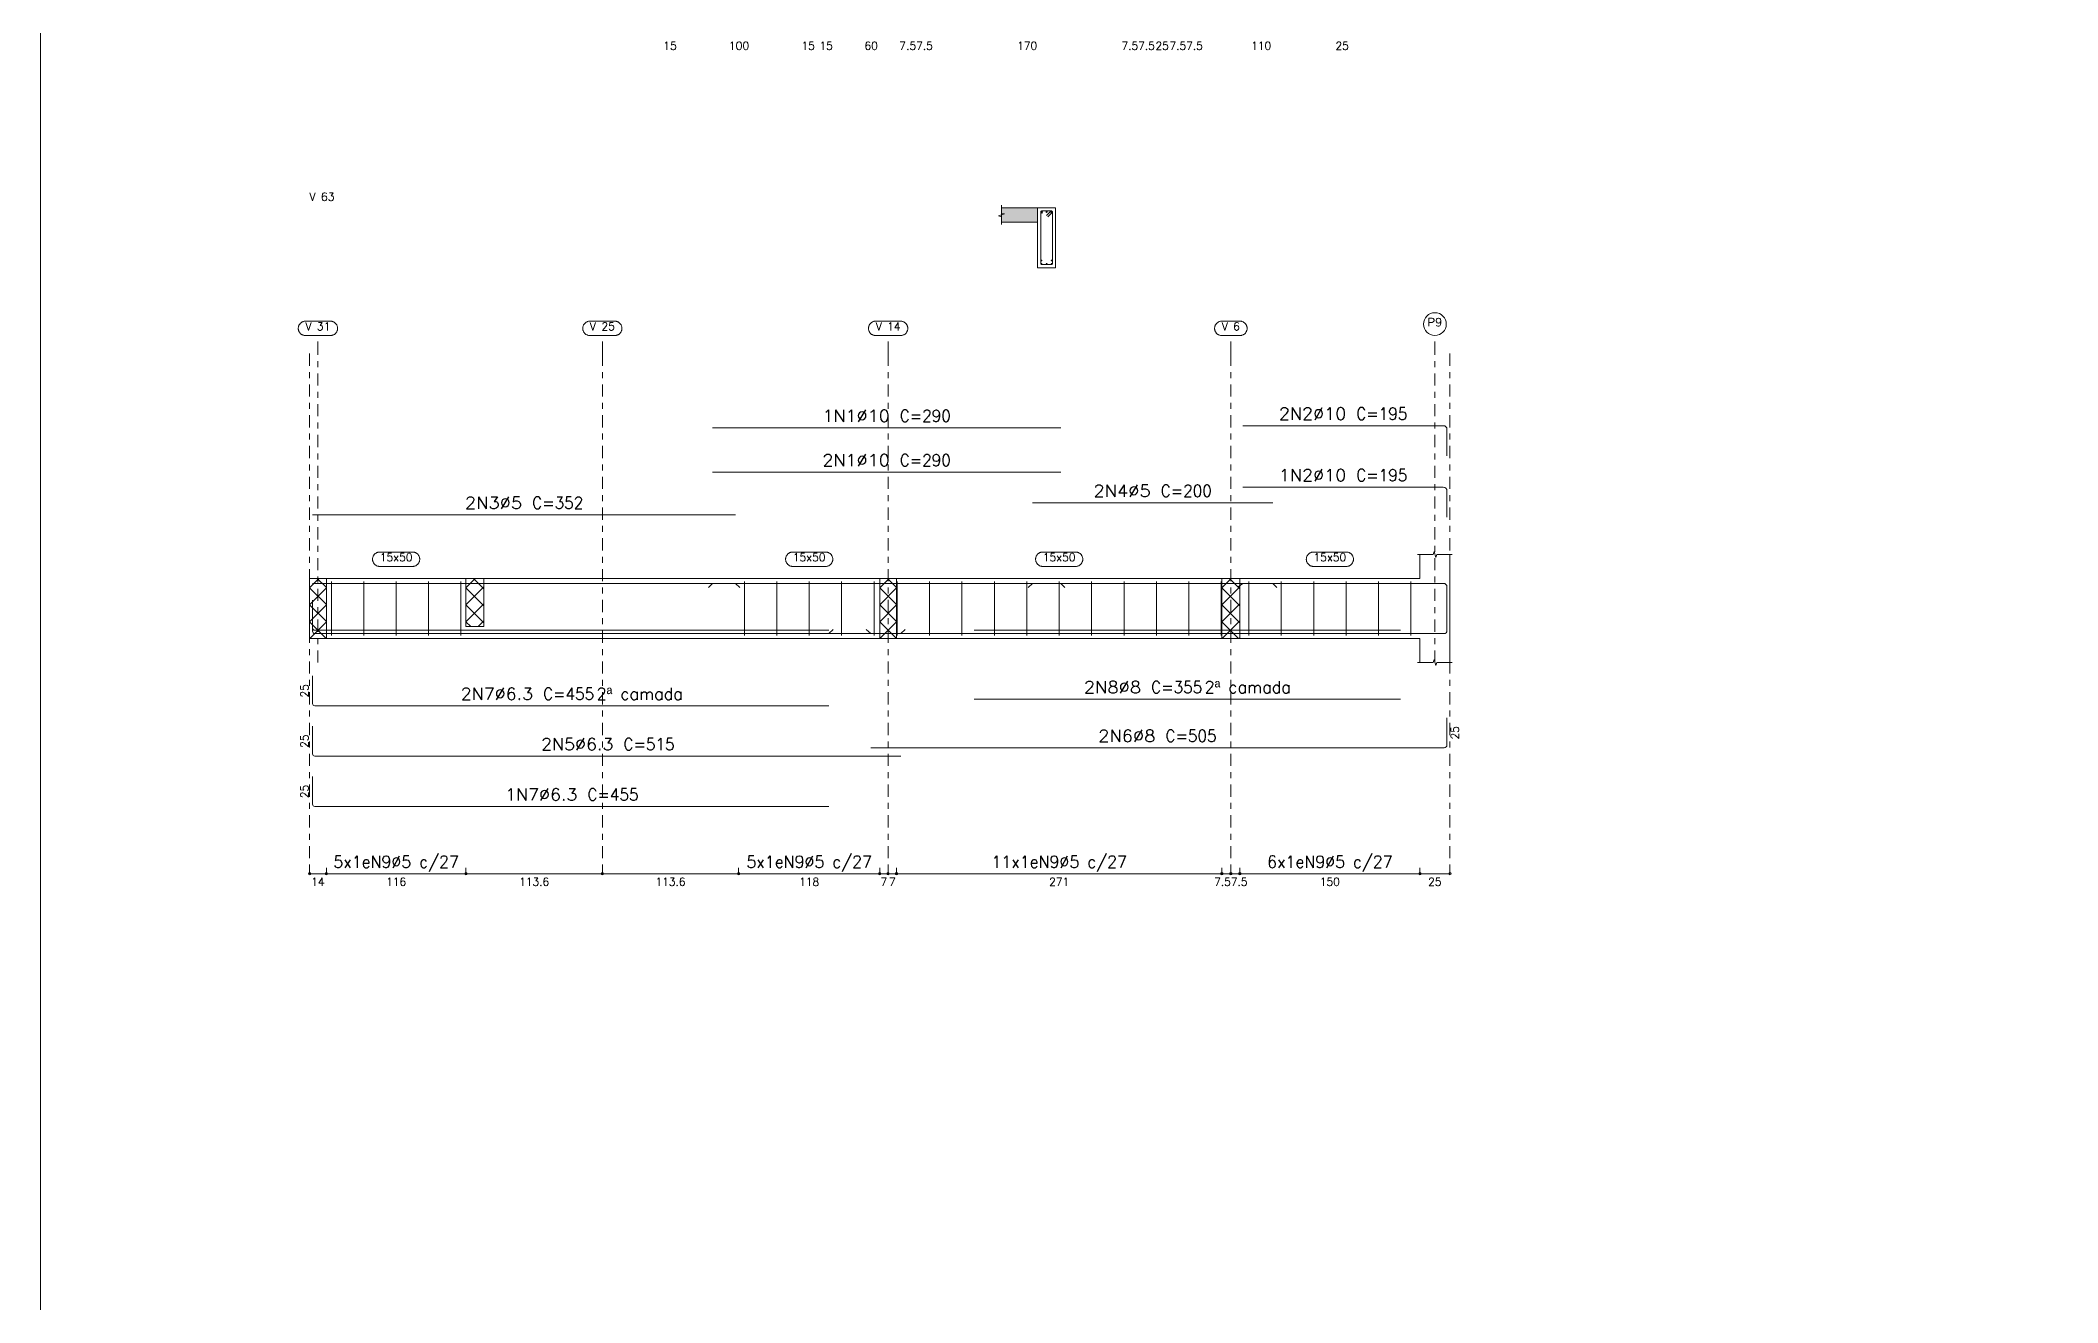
# Model space of a CAD drawing. Header units: millimetres. Extents: x 0 to 119, y 0 to 84.
# Drawn here: x 0 to 33.61, y 38.53 to 59.55 of the extents above; entities that cross this region are included whole.
import ezdxf
from ezdxf.enums import TextEntityAlignment as Align

# ---------------------------------------------------------------- set-up
doc = ezdxf.new("R2010")
doc.units = ezdxf.units.MM
doc.linetypes.add('CYPE_RAYAPUNTO', pattern=[0.4125, 0.2025, -0.105, 0, -0.105])
for name, color, linetype, lineweight in [('ARM_LONGITUDINAL_Ø10', 103, 'Continuous', 9), ('ARM_LONGITUDINAL_Ø5', 151, 'Continuous', 9), ('ARM_LONGITUDINAL_Ø6_3', 32, 'Continuous', 9), ('ARM_LONGITUDINAL_Ø8', 32, 'Continuous', 9), ('ARM_TRANSVERSAL_Ø5', 151, 'Continuous', 9), ('ELE_ARM_TRANS_TXT_EST', 3, 'Continuous', 9), ('ELE_CONT_NOS', 122, 'Continuous', 9), ('ELE_CONT_VIG_CONCRETO', 2, 'Continuous', 9), ('ELE_COT_COT_ANCORAGENS', 3, 'Continuous', 0), ('ELE_COT_COT_EST', 3, 'Continuous', 0), ('ELE_COT_COT_LIN_APOIOS', 2, 'CYPE_RAYAPUNTO', 0), ('ELE_COT_TEXTOS_ESTRIBOS', 122, 'Continuous', 0), ('ELE_REF_COT_LIN_AUX_COTA', 2, 'CYPE_RAYAPUNTO', 9), ('ELE_REF_NOME_PORTICO', 3, 'Continuous', 9), ('ELE_REF_REF_NOME', 3, 'Continuous', 9), ('ELE_REF_REF_REFERENCIA', 3, 'Continuous', 9), ('ELE_REF_TEXTO_REF_NOME', 3, 'Continuous', 9), ('ELE_REF_TEXTO_REF_REFERENCIA', 3, 'Continuous', 9), ('POR_ARM_LONG_ARM_TEXTOS', 3, 'Continuous', 9), ('POR_ARM_LONG_TXT_COMP', 3, 'Continuous', 9), ('POR_ARM_LONG_TXT_IND_LAYER_ARM_LONG', 3, 'Continuous', 9), ('QUAD_BORDA', 1, 'Continuous', 20), ('QUAD_LIMITES', 2, 'Continuous', 0), ('SEC_CONT_LAJES_CORTE', 8, 'Continuous', 9), ('SEC_CONT_VIG_CONCRETO_CORTE', 2, 'Continuous', 9)]:
    doc.layers.add(name, color=color, linetype=linetype, lineweight=lineweight)
doc.styles.add('CYPETXT', font='', dxfattribs={"height": 0.2})
doc.styles.get('CYPETXT').set_extended_font_data('romans')

msp = doc.modelspace()

# ---------------------------------------------------------------- hatches: boundary and pattern name
at = {"layer": 'SEC_CONT_LAJES_CORTE', "true_color": 0xdad7d3}
msp.add_hatch(color=254, dxfattribs=at).paths.add_polyline_path([(16.015, 56.521), (16.615, 56.521), (16.615, 56.761), (16.015, 56.761)], flags=0)

# ---------------------------------------------------------------- linework, layer by layer
at = {"layer": 'ARM_LONGITUDINAL_Ø10'}
for p, q in [((11.199, 50.505), (11.129, 50.434)), ((11.199, 50.505), (11.129, 50.434)), ((16.999, 50.505), (17.07, 50.434)), ((16.999, 50.505), (17.07, 50.434)), ((20.034, 50.505), (19.954, 50.446)), ((20.034, 50.505), (19.954, 50.446))]:
    msp.add_line(p, q, dxfattribs=at)
for points in [[(23.434, 52.631), (23.434, 53.071), (23.43, 53.094), (23.417, 53.114), (23.397, 53.127), (23.374, 53.131), (20.034, 53.131)], [(11.199, 53.096), (16.999, 53.096)], [(11.199, 52.356), (16.999, 52.356)], [(23.434, 51.608), (23.434, 52.048), (23.43, 52.071), (23.417, 52.091), (23.397, 52.104), (23.374, 52.108), (20.034, 52.108)], [(11.199, 50.505), (16.999, 50.505)], [(11.199, 50.505), (16.999, 50.505)], [(23.434, 50.005), (23.434, 50.445), (23.43, 50.468), (23.417, 50.488), (23.397, 50.501), (23.374, 50.505), (20.034, 50.505)], [(23.434, 50.005), (23.434, 50.445), (23.43, 50.468), (23.417, 50.488), (23.397, 50.501), (23.374, 50.505), (20.034, 50.505)]]:
    msp.add_lwpolyline(points, dxfattribs=at)
for centre in [(16.685, 56.691), (16.765, 56.691), (16.845, 56.691)]:
    msp.add_circle(centre, 0.01, dxfattribs=at)
at = {"layer": 'ARM_LONGITUDINAL_Ø5'}
for p, q in [((11.584, 50.505), (11.655, 50.434)), ((16.531, 50.505), (16.46, 50.434)), ((20.531, 50.505), (20.602, 50.434))]:
    msp.add_line(p, q, dxfattribs=at)
for points in [[(16.531, 51.847), (20.531, 51.847)], [(4.535, 51.647), (11.584, 51.647)], [(4.535, 50.505), (11.584, 50.505)], [(16.531, 50.505), (20.531, 50.505)]]:
    msp.add_lwpolyline(points, dxfattribs=at)
for centre in [(16.685, 56.676), (16.845, 56.676)]:
    msp.add_circle(centre, 0.005, dxfattribs=at)
at = {"layer": 'ARM_LONGITUDINAL_Ø6_3'}
for p, q in [((13.135, 49.669), (13.209, 49.736)), ((14.335, 49.669), (14.409, 49.736))]:
    msp.add_line(p, q, dxfattribs=at)
for points in [[(4.535, 50.225), (4.535, 49.763), (4.538, 49.749), (4.546, 49.736), (4.558, 49.728), (4.572, 49.725), (13.135, 49.725)], [(4.535, 50.169), (4.535, 49.707), (4.538, 49.693), (4.546, 49.68), (4.558, 49.672), (4.572, 49.669), (14.335, 49.669)], [(4.535, 50.169), (4.535, 49.707), (4.538, 49.693), (4.546, 49.68), (4.558, 49.672), (4.572, 49.669), (13.135, 49.669)], [(4.535, 48.967), (4.535, 48.505), (4.538, 48.491), (4.546, 48.478), (4.558, 48.47), (4.572, 48.467), (13.135, 48.467)], [(4.535, 48.129), (4.535, 47.666), (4.538, 47.652), (4.546, 47.64), (4.558, 47.631), (4.572, 47.629), (14.335, 47.629)], [(4.535, 47.29), (4.535, 46.828), (4.538, 46.813), (4.546, 46.801), (4.558, 46.793), (4.572, 46.79), (13.135, 46.79)]]:
    msp.add_lwpolyline(points, dxfattribs=at)
for centre in [(16.681, 55.88), (16.681, 55.827), (16.765, 55.827), (16.849, 55.88), (16.849, 55.827)]:
    msp.add_circle(centre, 0.0063, dxfattribs=at)
at = {"layer": 'ARM_LONGITUDINAL_Ø8'}
msp.add_line((13.834, 49.669), (13.76, 49.736), dxfattribs=at)
for points in [[(23.434, 50.169), (23.434, 49.717), (23.431, 49.699), (23.42, 49.683), (23.405, 49.673), (23.386, 49.669), (13.834, 49.669)], [(15.559, 49.725), (22.659, 49.725)], [(15.559, 48.578), (22.659, 48.578)], [(23.434, 48.267), (23.434, 47.815), (23.431, 47.797), (23.42, 47.781), (23.405, 47.771), (23.386, 47.767), (13.834, 47.767)]]:
    msp.add_lwpolyline(points, dxfattribs=at)
at = {"layer": 'ARM_TRANSVERSAL_Ø5'}
for p, q in [((4.848, 50.537), (4.848, 49.637)), ((5.388, 50.537), (5.388, 49.637)), ((5.928, 50.537), (5.928, 49.637)), ((6.468, 50.537), (6.468, 49.637)), ((7.008, 50.537), (7.008, 49.637)), ((11.729, 50.537), (11.729, 49.637)), ((12.269, 50.537), (12.269, 49.637)), ((12.809, 50.537), (12.809, 49.637)), ((13.349, 50.537), (13.349, 49.637)), ((13.889, 50.537), (13.889, 49.637)), ((14.274, 50.537), (14.274, 49.637)), ((14.814, 50.537), (14.814, 49.637)), ((15.354, 50.537), (15.354, 49.637)), ((15.894, 50.537), (15.894, 49.637)), ((16.434, 50.537), (16.434, 49.637)), ((16.974, 50.537), (16.974, 49.637)), ((17.514, 50.537), (17.514, 49.637)), ((18.054, 50.537), (18.054, 49.637)), ((18.594, 50.537), (18.594, 49.637)), ((19.134, 50.537), (19.134, 49.637)), ((19.674, 50.537), (19.674, 49.637)), ((20.134, 50.537), (20.134, 49.637)), ((20.674, 50.537), (20.674, 49.637)), ((21.214, 50.537), (21.214, 49.637)), ((21.754, 50.537), (21.754, 49.637)), ((22.294, 50.537), (22.294, 49.637)), ((22.834, 50.537), (22.834, 49.637))]:
    msp.add_line(p, q, dxfattribs=at)
msp.add_lwpolyline([(16.785, 56.61), (16.856, 56.681), (16.858, 56.683), (16.859, 56.685), (16.86, 56.688), (16.86, 56.691), (16.86, 56.694), (16.859, 56.697), (16.858, 56.699), (16.856, 56.702), (16.853, 56.704), (16.851, 56.705), (16.848, 56.706), (16.845, 56.706), (16.685, 56.706), (16.679, 56.705), (16.674, 56.702), (16.671, 56.697), (16.67, 56.691), (16.67, 55.831), (16.671, 55.825), (16.674, 55.821), (16.679, 55.817), (16.685, 55.816), (16.845, 55.816), (16.851, 55.817), (16.856, 55.821), (16.859, 55.825), (16.86, 55.831), (16.86, 56.691), (16.86, 56.694), (16.859, 56.697), (16.858, 56.699), (16.856, 56.702), (16.853, 56.704), (16.851, 56.705), (16.848, 56.706), (16.845, 56.706), (16.843, 56.706), (16.84, 56.705), (16.838, 56.705), (16.836, 56.703), (16.834, 56.702), (16.764, 56.631)], dxfattribs=at)
at = {"layer": 'ELE_CONT_NOS'}
for p, q in [((22.984, 50.587), (22.984, 50.987)), ((23.484, 50.587), (23.484, 50.987)), ((4.485, 50.587), (4.485, 49.587)), ((7.091, 50.587), (7.091, 50.587)), ((11.634, 50.587), (11.634, 50.587)), ((13.984, 50.587), (13.984, 50.587)), ((14.264, 50.587), (14.264, 50.587)), ((19.684, 50.587), (19.684, 50.587)), ((19.984, 50.587), (19.984, 50.587)), ((7.091, 49.587), (7.091, 49.587)), ((11.634, 49.587), (11.634, 49.587)), ((13.984, 49.587), (13.984, 49.587)), ((14.264, 49.587), (14.264, 49.587)), ((19.684, 49.587), (19.684, 49.587)), ((19.984, 49.587), (19.984, 49.587)), ((22.984, 49.587), (22.984, 49.187)), ((23.484, 49.587), (23.484, 49.187))]:
    msp.add_line(p, q, dxfattribs=at)
at = {"layer": 'ELE_CONT_NOS', "lineweight": 0}
for p, q in [((4.485, 50.432), (4.64, 50.587)), ((4.765, 50.152), (4.485, 50.432)), ((4.485, 50.149), (4.765, 50.429)), ((4.765, 50.435), (4.612, 50.587)), ((7.091, 50.432), (7.246, 50.587)), ((7.091, 50.149), (7.391, 50.449)), ((7.391, 50.132), (7.091, 50.432)), ((7.391, 50.415), (7.218, 50.587)), ((13.984, 50.432), (14.14, 50.587)), ((14.264, 50.152), (13.984, 50.432)), ((13.984, 50.149), (14.264, 50.429)), ((14.264, 50.435), (14.112, 50.587)), ((19.684, 50.432), (19.84, 50.587)), ((19.684, 50.149), (19.984, 50.449)), ((19.984, 50.132), (19.684, 50.432)), ((19.984, 50.415), (19.812, 50.587)), ((4.765, 49.869), (4.485, 50.149)), ((4.485, 49.866), (4.765, 50.146)), ((7.091, 49.866), (7.391, 50.166)), ((7.391, 49.849), (7.091, 50.149)), ((14.264, 49.869), (13.984, 50.149)), ((13.984, 49.866), (14.264, 50.146)), ((19.684, 49.866), (19.984, 50.166)), ((19.984, 49.849), (19.684, 50.149)), ((4.764, 49.587), (4.485, 49.866)), ((4.488, 49.587), (4.765, 49.863)), ((7.17, 49.787), (7.091, 49.866)), ((7.295, 49.787), (7.391, 49.883)), ((14.263, 49.587), (13.984, 49.866)), ((13.988, 49.587), (14.264, 49.863)), ((19.963, 49.587), (19.684, 49.866)), ((19.688, 49.587), (19.984, 49.883)), ((19.971, 49.587), (19.984, 49.6))]:
    msp.add_line(p, q, dxfattribs=at)
at = {"layer": 'ELE_CONT_NOS'}
for points in [[(22.944, 50.987), (23.204, 50.987), (23.219, 51.037), (23.249, 50.937), (23.264, 50.987), (23.524, 50.987)], [(4.485, 50.587), (4.765, 50.587)], [(7.091, 50.587), (11.634, 50.587)], [(13.984, 50.587), (14.264, 50.587)], [(19.684, 50.587), (19.984, 50.587)], [(23.484, 50.587), (23.484, 49.587)], [(4.485, 49.587), (4.765, 49.587)], [(7.091, 49.587), (11.634, 49.587)], [(13.984, 49.587), (14.264, 49.587)], [(19.684, 49.587), (19.984, 49.587)], [(22.944, 49.187), (23.204, 49.187), (23.219, 49.237), (23.249, 49.137), (23.264, 49.187), (23.524, 49.187)]]:
    msp.add_lwpolyline(points, dxfattribs=at)
at = {"layer": 'ELE_CONT_NOS', "lineweight": 0}
for points in [[(4.485, 50.587), (4.485, 49.587), (4.765, 49.587), (4.765, 50.587), (4.485, 50.587)], [(7.091, 50.587), (7.091, 49.787), (7.391, 49.787), (7.391, 50.587), (7.091, 50.587)], [(13.984, 50.587), (13.984, 49.587), (14.264, 49.587), (14.264, 50.587), (13.984, 50.587)], [(19.684, 50.587), (19.684, 49.587), (19.984, 49.587), (19.984, 50.587), (19.684, 50.587)]]:
    msp.add_lwpolyline(points, close=True, dxfattribs=at)
at = {"layer": 'ELE_CONT_VIG_CONCRETO'}
for p, q in [((4.765, 50.587), (7.091, 50.587)), ((11.634, 50.587), (13.984, 50.587)), ((14.264, 50.587), (19.684, 50.587)), ((19.984, 50.587), (22.984, 50.587)), ((4.765, 49.587), (7.091, 49.587)), ((11.634, 49.587), (13.984, 49.587)), ((14.264, 49.587), (19.684, 49.587)), ((19.984, 49.587), (22.984, 49.587))]:
    msp.add_line(p, q, dxfattribs=at)
at = {"layer": 'ELE_COT_COT_EST'}
for p, q in [((4.485, 45.67), (4.485, 45.77)), ((4.765, 45.67), (4.765, 45.77)), ((7.091, 45.67), (7.091, 45.77)), ((9.363, 45.67), (9.363, 45.77)), ((11.634, 45.67), (11.634, 45.77)), ((13.984, 45.67), (13.984, 45.77)), ((14.124, 45.67), (14.124, 45.77)), ((14.264, 45.67), (14.264, 45.77)), ((19.684, 45.67), (19.684, 45.77)), ((19.834, 45.67), (19.834, 45.77)), ((19.984, 45.67), (19.984, 45.77)), ((22.984, 45.67), (22.984, 45.77))]:
    msp.add_line(p, q, dxfattribs=at)
for points in [[(4.485, 45.67), (4.765, 45.67), (4.765, 45.77)], [(4.765, 45.67), (7.091, 45.67), (7.091, 45.77)], [(7.091, 45.67), (9.363, 45.67), (9.363, 45.77)], [(9.363, 45.67), (11.634, 45.67), (11.634, 45.77)], [(11.634, 45.67), (13.984, 45.67), (13.984, 45.77)], [(13.984, 45.67), (14.124, 45.67), (14.124, 45.77)], [(14.124, 45.67), (14.264, 45.67), (14.264, 45.77)], [(14.264, 45.67), (19.684, 45.67), (19.684, 45.77)], [(19.684, 45.67), (19.834, 45.67), (19.834, 45.77)], [(19.834, 45.67), (19.984, 45.67), (19.984, 45.77)], [(19.984, 45.67), (22.984, 45.67), (22.984, 45.77)], [(22.984, 45.67), (23.484, 45.67), (23.484, 45.77)]]:
    msp.add_lwpolyline(points, dxfattribs=at)
for centre in [(4.485, 45.67), (4.765, 45.67), (4.765, 45.67), (7.091, 45.67), (7.091, 45.67), (9.363, 45.67), (9.363, 45.67), (11.634, 45.67), (11.634, 45.67), (13.984, 45.67), (13.984, 45.67), (14.124, 45.67), (14.124, 45.67), (14.264, 45.67), (14.264, 45.67), (19.684, 45.67), (19.684, 45.67), (19.834, 45.67), (19.834, 45.67), (19.984, 45.67), (19.984, 45.67), (22.984, 45.67), (22.984, 45.67), (23.484, 45.67)]:
    msp.add_circle(centre, 0.02, dxfattribs=at)
at = {"layer": 'ELE_COT_COT_LIN_APOIOS'}
for p, q in [((4.485, 54.331), (4.485, 45.67)), ((9.363, 54.331), (9.363, 45.67)), ((14.124, 54.331), (14.124, 45.67)), ((19.834, 54.331), (19.834, 45.67)), ((23.484, 54.331), (23.484, 45.67))]:
    msp.add_line(p, q, dxfattribs=at)
at = {"layer": 'ELE_REF_COT_LIN_AUX_COTA'}
for p, q in [((4.625, 54.331), (4.625, 54.631)), ((9.363, 54.331), (9.363, 54.631)), ((14.124, 54.331), (14.124, 54.631)), ((19.834, 54.331), (19.834, 54.631)), ((23.234, 54.331), (23.234, 54.631)), ((4.625, 49.187), (4.625, 54.331)), ((23.234, 49.187), (23.234, 54.331))]:
    msp.add_line(p, q, dxfattribs=at)
at = {"layer": 'ELE_REF_REF_NOME'}
for points in [[(6.201, 51.027), (6.209, 51.027), (6.217, 51.026), (6.225, 51.025), (6.232, 51.023), (6.24, 51.021), (6.248, 51.018), (6.255, 51.014), (6.262, 51.01), (6.269, 51.006), (6.275, 51.001), (6.281, 50.996), (6.287, 50.991), (6.292, 50.985), (6.297, 50.978), (6.302, 50.972), (6.306, 50.965), (6.31, 50.958), (6.313, 50.95), (6.315, 50.943), (6.318, 50.935), (6.319, 50.927), (6.32, 50.919), (6.321, 50.911), (6.321, 50.903), (6.32, 50.895), (6.319, 50.887), (6.318, 50.879), (6.315, 50.872), (6.313, 50.864), (6.31, 50.857), (6.306, 50.85), (6.302, 50.843), (6.297, 50.836), (6.292, 50.83), (6.287, 50.824), (6.281, 50.818), (6.275, 50.813), (6.269, 50.808), (6.262, 50.804), (6.255, 50.8), (6.248, 50.797), (6.24, 50.794), (6.232, 50.791), (6.225, 50.79), (6.217, 50.788), (6.209, 50.787), (6.201, 50.787), (5.655, 50.787), (5.647, 50.787), (5.639, 50.788), (5.631, 50.79), (5.623, 50.791), (5.615, 50.794), (5.608, 50.797), (5.601, 50.8), (5.594, 50.804), (5.587, 50.808), (5.58, 50.813), (5.574, 50.818), (5.569, 50.824), (5.563, 50.83), (5.558, 50.836), (5.554, 50.843), (5.55, 50.85), (5.546, 50.857), (5.543, 50.864), (5.54, 50.872), (5.538, 50.879), (5.536, 50.887), (5.535, 50.895), (5.535, 50.903), (5.535, 50.911), (5.535, 50.919), (5.536, 50.927), (5.538, 50.935), (5.54, 50.943), (5.543, 50.95), (5.546, 50.958), (5.55, 50.965), (5.554, 50.972), (5.558, 50.978), (5.563, 50.985), (5.569, 50.991), (5.574, 50.996), (5.58, 51.001), (5.587, 51.006), (5.594, 51.01), (5.601, 51.014), (5.608, 51.018), (5.615, 51.021), (5.623, 51.023), (5.631, 51.025), (5.639, 51.026), (5.647, 51.027), (5.655, 51.027), (6.201, 51.027)], [(13.082, 51.027), (13.09, 51.027), (13.098, 51.026), (13.106, 51.025), (13.114, 51.023), (13.122, 51.021), (13.129, 51.018), (13.136, 51.014), (13.143, 51.01), (13.15, 51.006), (13.157, 51.001), (13.163, 50.996), (13.169, 50.991), (13.174, 50.985), (13.179, 50.978), (13.183, 50.972), (13.188, 50.965), (13.191, 50.958), (13.194, 50.95), (13.197, 50.943), (13.199, 50.935), (13.201, 50.927), (13.202, 50.919), (13.202, 50.911), (13.202, 50.903), (13.202, 50.895), (13.201, 50.887), (13.199, 50.879), (13.197, 50.872), (13.194, 50.864), (13.191, 50.857), (13.188, 50.85), (13.183, 50.843), (13.179, 50.836), (13.174, 50.83), (13.169, 50.824), (13.163, 50.818), (13.157, 50.813), (13.15, 50.808), (13.143, 50.804), (13.136, 50.8), (13.129, 50.797), (13.122, 50.794), (13.114, 50.791), (13.106, 50.79), (13.098, 50.788), (13.09, 50.787), (13.082, 50.787), (12.536, 50.787), (12.528, 50.787), (12.52, 50.788), (12.512, 50.79), (12.505, 50.791), (12.497, 50.794), (12.489, 50.797), (12.482, 50.8), (12.475, 50.804), (12.468, 50.808), (12.462, 50.813), (12.456, 50.818), (12.45, 50.824), (12.445, 50.83), (12.44, 50.836), (12.435, 50.843), (12.431, 50.85), (12.427, 50.857), (12.424, 50.864), (12.422, 50.872), (12.42, 50.879), (12.418, 50.887), (12.417, 50.895), (12.416, 50.903), (12.416, 50.911), (12.417, 50.919), (12.418, 50.927), (12.42, 50.935), (12.422, 50.943), (12.424, 50.95), (12.427, 50.958), (12.431, 50.965), (12.435, 50.972), (12.44, 50.978), (12.445, 50.985), (12.45, 50.991), (12.456, 50.996), (12.462, 51.001), (12.468, 51.006), (12.475, 51.01), (12.482, 51.014), (12.489, 51.018), (12.497, 51.021), (12.505, 51.023), (12.512, 51.025), (12.52, 51.026), (12.528, 51.027), (12.536, 51.027), (13.082, 51.027)], [(17.247, 51.027), (17.255, 51.027), (17.263, 51.026), (17.271, 51.025), (17.279, 51.023), (17.287, 51.021), (17.294, 51.018), (17.301, 51.014), (17.308, 51.01), (17.315, 51.006), (17.322, 51.001), (17.328, 50.996), (17.334, 50.991), (17.339, 50.985), (17.344, 50.978), (17.348, 50.972), (17.353, 50.965), (17.356, 50.958), (17.359, 50.95), (17.362, 50.943), (17.364, 50.935), (17.366, 50.927), (17.367, 50.919), (17.367, 50.911), (17.367, 50.903), (17.367, 50.895), (17.366, 50.887), (17.364, 50.879), (17.362, 50.872), (17.359, 50.864), (17.356, 50.857), (17.353, 50.85), (17.348, 50.843), (17.344, 50.836), (17.339, 50.83), (17.334, 50.824), (17.328, 50.818), (17.322, 50.813), (17.315, 50.808), (17.308, 50.804), (17.301, 50.8), (17.294, 50.797), (17.287, 50.794), (17.279, 50.791), (17.271, 50.79), (17.263, 50.788), (17.255, 50.787), (17.247, 50.787), (16.701, 50.787), (16.693, 50.787), (16.685, 50.788), (16.677, 50.79), (16.67, 50.791), (16.662, 50.794), (16.654, 50.797), (16.647, 50.8), (16.64, 50.804), (16.633, 50.808), (16.627, 50.813), (16.621, 50.818), (16.615, 50.824), (16.61, 50.83), (16.605, 50.836), (16.6, 50.843), (16.596, 50.85), (16.592, 50.857), (16.589, 50.864), (16.587, 50.872), (16.585, 50.879), (16.583, 50.887), (16.582, 50.895), (16.581, 50.903), (16.581, 50.911), (16.582, 50.919), (16.583, 50.927), (16.585, 50.935), (16.587, 50.943), (16.589, 50.95), (16.592, 50.958), (16.596, 50.965), (16.6, 50.972), (16.605, 50.978), (16.61, 50.985), (16.615, 50.991), (16.621, 50.996), (16.627, 51.001), (16.633, 51.006), (16.64, 51.01), (16.647, 51.014), (16.654, 51.018), (16.662, 51.021), (16.67, 51.023), (16.677, 51.025), (16.685, 51.026), (16.693, 51.027), (16.701, 51.027), (17.247, 51.027)], [(21.757, 51.027), (21.765, 51.027), (21.773, 51.026), (21.781, 51.025), (21.789, 51.023), (21.797, 51.021), (21.804, 51.018), (21.811, 51.014), (21.818, 51.01), (21.825, 51.006), (21.832, 51.001), (21.838, 50.996), (21.844, 50.991), (21.849, 50.985), (21.854, 50.978), (21.858, 50.972), (21.863, 50.965), (21.866, 50.958), (21.869, 50.95), (21.872, 50.943), (21.874, 50.935), (21.876, 50.927), (21.877, 50.919), (21.877, 50.911), (21.877, 50.903), (21.877, 50.895), (21.876, 50.887), (21.874, 50.879), (21.872, 50.872), (21.869, 50.864), (21.866, 50.857), (21.863, 50.85), (21.858, 50.843), (21.854, 50.836), (21.849, 50.83), (21.844, 50.824), (21.838, 50.818), (21.832, 50.813), (21.825, 50.808), (21.818, 50.804), (21.811, 50.8), (21.804, 50.797), (21.797, 50.794), (21.789, 50.791), (21.781, 50.79), (21.773, 50.788), (21.765, 50.787), (21.757, 50.787), (21.211, 50.787), (21.203, 50.787), (21.195, 50.788), (21.187, 50.79), (21.18, 50.791), (21.172, 50.794), (21.164, 50.797), (21.157, 50.8), (21.15, 50.804), (21.143, 50.808), (21.137, 50.813), (21.131, 50.818), (21.125, 50.824), (21.12, 50.83), (21.115, 50.836), (21.11, 50.843), (21.106, 50.85), (21.102, 50.857), (21.099, 50.864), (21.097, 50.872), (21.095, 50.879), (21.093, 50.887), (21.092, 50.895), (21.091, 50.903), (21.091, 50.911), (21.092, 50.919), (21.093, 50.927), (21.095, 50.935), (21.097, 50.943), (21.099, 50.95), (21.102, 50.958), (21.106, 50.965), (21.11, 50.972), (21.115, 50.978), (21.12, 50.985), (21.125, 50.991), (21.131, 50.996), (21.137, 51.001), (21.143, 51.006), (21.15, 51.01), (21.157, 51.014), (21.164, 51.018), (21.172, 51.021), (21.18, 51.023), (21.187, 51.025), (21.195, 51.026), (21.203, 51.027), (21.211, 51.027), (21.757, 51.027)]]:
    msp.add_lwpolyline(points, close=True, dxfattribs=at)
at = {"layer": 'ELE_REF_REF_REFERENCIA'}
for points in [[(4.832, 54.871), (4.84, 54.871), (4.848, 54.87), (4.856, 54.869), (4.863, 54.867), (4.871, 54.865), (4.878, 54.862), (4.886, 54.858), (4.893, 54.855), (4.9, 54.85), (4.906, 54.846), (4.912, 54.84), (4.918, 54.835), (4.923, 54.829), (4.928, 54.823), (4.933, 54.816), (4.937, 54.809), (4.94, 54.802), (4.944, 54.794), (4.946, 54.787), (4.948, 54.779), (4.95, 54.771), (4.951, 54.763), (4.952, 54.755), (4.952, 54.747), (4.951, 54.739), (4.95, 54.731), (4.948, 54.724), (4.946, 54.716), (4.944, 54.708), (4.94, 54.701), (4.937, 54.694), (4.933, 54.687), (4.928, 54.68), (4.923, 54.674), (4.918, 54.668), (4.912, 54.662), (4.906, 54.657), (4.9, 54.652), (4.893, 54.648), (4.886, 54.644), (4.878, 54.641), (4.871, 54.638), (4.863, 54.636), (4.856, 54.634), (4.848, 54.632), (4.84, 54.632), (4.832, 54.631), (4.418, 54.631), (4.41, 54.632), (4.402, 54.632), (4.394, 54.634), (4.386, 54.636), (4.378, 54.638), (4.371, 54.641), (4.364, 54.644), (4.356, 54.648), (4.35, 54.652), (4.343, 54.657), (4.337, 54.662), (4.331, 54.668), (4.326, 54.674), (4.321, 54.68), (4.316, 54.687), (4.312, 54.694), (4.309, 54.701), (4.306, 54.708), (4.303, 54.716), (4.301, 54.724), (4.299, 54.731), (4.298, 54.739), (4.298, 54.747), (4.298, 54.755), (4.298, 54.763), (4.299, 54.771), (4.301, 54.779), (4.303, 54.787), (4.306, 54.794), (4.309, 54.802), (4.312, 54.809), (4.316, 54.816), (4.321, 54.823), (4.326, 54.829), (4.331, 54.835), (4.337, 54.84), (4.343, 54.846), (4.35, 54.85), (4.356, 54.855), (4.364, 54.858), (4.371, 54.862), (4.378, 54.865), (4.386, 54.867), (4.394, 54.869), (4.402, 54.87), (4.41, 54.871), (4.418, 54.871), (4.832, 54.871)], [(9.57, 54.871), (9.578, 54.871), (9.586, 54.87), (9.594, 54.869), (9.601, 54.867), (9.609, 54.865), (9.616, 54.862), (9.624, 54.858), (9.631, 54.855), (9.638, 54.85), (9.644, 54.846), (9.65, 54.84), (9.656, 54.835), (9.661, 54.829), (9.666, 54.823), (9.671, 54.816), (9.675, 54.809), (9.678, 54.802), (9.682, 54.794), (9.684, 54.787), (9.686, 54.779), (9.688, 54.771), (9.689, 54.763), (9.69, 54.755), (9.69, 54.747), (9.689, 54.739), (9.688, 54.731), (9.686, 54.724), (9.684, 54.716), (9.682, 54.708), (9.678, 54.701), (9.675, 54.694), (9.671, 54.687), (9.666, 54.68), (9.661, 54.674), (9.656, 54.668), (9.65, 54.662), (9.644, 54.657), (9.638, 54.652), (9.631, 54.648), (9.624, 54.644), (9.616, 54.641), (9.609, 54.638), (9.601, 54.636), (9.594, 54.634), (9.586, 54.632), (9.578, 54.632), (9.57, 54.631), (9.156, 54.631), (9.148, 54.632), (9.14, 54.632), (9.132, 54.634), (9.124, 54.636), (9.116, 54.638), (9.109, 54.641), (9.102, 54.644), (9.094, 54.648), (9.088, 54.652), (9.081, 54.657), (9.075, 54.662), (9.069, 54.668), (9.064, 54.674), (9.059, 54.68), (9.054, 54.687), (9.05, 54.694), (9.047, 54.701), (9.044, 54.708), (9.041, 54.716), (9.039, 54.724), (9.037, 54.731), (9.036, 54.739), (9.036, 54.747), (9.036, 54.755), (9.036, 54.763), (9.037, 54.771), (9.039, 54.779), (9.041, 54.787), (9.044, 54.794), (9.047, 54.802), (9.05, 54.809), (9.054, 54.816), (9.059, 54.823), (9.064, 54.829), (9.069, 54.835), (9.075, 54.84), (9.081, 54.846), (9.088, 54.85), (9.094, 54.855), (9.102, 54.858), (9.109, 54.862), (9.116, 54.865), (9.124, 54.867), (9.132, 54.869), (9.14, 54.87), (9.148, 54.871), (9.156, 54.871), (9.57, 54.871)], [(14.331, 54.871), (14.339, 54.871), (14.347, 54.87), (14.355, 54.869), (14.363, 54.867), (14.371, 54.865), (14.378, 54.862), (14.385, 54.858), (14.392, 54.855), (14.399, 54.85), (14.406, 54.846), (14.412, 54.84), (14.418, 54.835), (14.423, 54.829), (14.428, 54.823), (14.432, 54.816), (14.437, 54.809), (14.44, 54.802), (14.443, 54.794), (14.446, 54.787), (14.448, 54.779), (14.45, 54.771), (14.451, 54.763), (14.451, 54.755), (14.451, 54.747), (14.451, 54.739), (14.45, 54.731), (14.448, 54.724), (14.446, 54.716), (14.443, 54.708), (14.44, 54.701), (14.437, 54.694), (14.432, 54.687), (14.428, 54.68), (14.423, 54.674), (14.418, 54.668), (14.412, 54.662), (14.406, 54.657), (14.399, 54.652), (14.392, 54.648), (14.385, 54.644), (14.378, 54.641), (14.371, 54.638), (14.363, 54.636), (14.355, 54.634), (14.347, 54.632), (14.339, 54.632), (14.331, 54.631), (13.917, 54.631), (13.909, 54.632), (13.901, 54.632), (13.893, 54.634), (13.886, 54.636), (13.878, 54.638), (13.87, 54.641), (13.863, 54.644), (13.856, 54.648), (13.849, 54.652), (13.843, 54.657), (13.837, 54.662), (13.831, 54.668), (13.826, 54.674), (13.821, 54.68), (13.816, 54.687), (13.812, 54.694), (13.808, 54.701), (13.805, 54.708), (13.803, 54.716), (13.801, 54.724), (13.799, 54.731), (13.798, 54.739), (13.797, 54.747), (13.797, 54.755), (13.798, 54.763), (13.799, 54.771), (13.801, 54.779), (13.803, 54.787), (13.805, 54.794), (13.808, 54.802), (13.812, 54.809), (13.816, 54.816), (13.821, 54.823), (13.826, 54.829), (13.831, 54.835), (13.837, 54.84), (13.843, 54.846), (13.849, 54.85), (13.856, 54.855), (13.863, 54.858), (13.87, 54.862), (13.878, 54.865), (13.886, 54.867), (13.893, 54.869), (13.901, 54.87), (13.909, 54.871), (13.917, 54.871), (14.331, 54.871)], [(19.985, 54.871), (19.993, 54.871), (20.001, 54.87), (20.009, 54.869), (20.017, 54.867), (20.025, 54.865), (20.032, 54.862), (20.039, 54.858), (20.046, 54.855), (20.053, 54.85), (20.06, 54.846), (20.066, 54.84), (20.072, 54.835), (20.077, 54.829), (20.082, 54.823), (20.086, 54.816), (20.091, 54.809), (20.094, 54.802), (20.097, 54.794), (20.1, 54.787), (20.102, 54.779), (20.104, 54.771), (20.105, 54.763), (20.105, 54.755), (20.105, 54.747), (20.105, 54.739), (20.104, 54.731), (20.102, 54.724), (20.1, 54.716), (20.097, 54.708), (20.094, 54.701), (20.091, 54.694), (20.086, 54.687), (20.082, 54.68), (20.077, 54.674), (20.072, 54.668), (20.066, 54.662), (20.06, 54.657), (20.053, 54.652), (20.046, 54.648), (20.039, 54.644), (20.032, 54.641), (20.025, 54.638), (20.017, 54.636), (20.009, 54.634), (20.001, 54.632), (19.993, 54.632), (19.985, 54.631), (19.683, 54.631), (19.675, 54.632), (19.667, 54.632), (19.659, 54.634), (19.652, 54.636), (19.644, 54.638), (19.636, 54.641), (19.629, 54.644), (19.622, 54.648), (19.615, 54.652), (19.609, 54.657), (19.603, 54.662), (19.597, 54.668), (19.592, 54.674), (19.587, 54.68), (19.582, 54.687), (19.578, 54.694), (19.574, 54.701), (19.571, 54.708), (19.569, 54.716), (19.567, 54.724), (19.565, 54.731), (19.564, 54.739), (19.563, 54.747), (19.563, 54.755), (19.564, 54.763), (19.565, 54.771), (19.567, 54.779), (19.569, 54.787), (19.571, 54.794), (19.574, 54.802), (19.578, 54.809), (19.582, 54.816), (19.587, 54.823), (19.592, 54.829), (19.597, 54.835), (19.603, 54.84), (19.609, 54.846), (19.615, 54.85), (19.622, 54.855), (19.629, 54.858), (19.636, 54.862), (19.644, 54.865), (19.652, 54.867), (19.659, 54.869), (19.667, 54.87), (19.675, 54.871), (19.683, 54.871), (19.985, 54.871)]]:
    msp.add_lwpolyline(points, close=True, dxfattribs=at)
msp.add_circle((23.234, 54.822), 0.19, dxfattribs=at)
at = {"layer": 'QUAD_BORDA'}
msp.add_lwpolyline([(0, 0), (118.8, 0), (118.8, 84), (0, 84), (0, 0)], close=True, dxfattribs=at)
at = {"layer": 'QUAD_LIMITES'}
msp.add_lwpolyline([(0, 0), (118.8, 0), (118.8, 84), (0, 84), (0, 0)], close=True, dxfattribs=at)
at = {"layer": 'SEC_CONT_LAJES_CORTE'}
for points in [[(16.015, 56.481), (16.015, 56.611), (15.965, 56.626), (16.065, 56.656), (16.015, 56.671), (16.015, 56.801)], [(16.015, 56.521), (16.615, 56.521), (16.615, 56.761), (16.015, 56.761)]]:
    msp.add_lwpolyline(points, dxfattribs=at)
at = {"layer": 'SEC_CONT_LAJES_CORTE', "color": 254, "true_color": 0xdad7d3}
msp.add_lwpolyline([(16.015, 56.521), (16.615, 56.521), (16.615, 56.761), (16.015, 56.761)], close=True, dxfattribs=at)
at = {"layer": 'SEC_CONT_VIG_CONCRETO_CORTE'}
msp.add_lwpolyline([(16.915, 56.761), (16.615, 56.761), (16.615, 55.761), (16.915, 55.761), (16.915, 56.761)], close=True, dxfattribs=at)

# ---------------------------------------------------------------- texts
at = {"layer": 'ELE_ARM_TRANS_TXT_EST', "style": 'CYPETXT'}
for s, width, p, p2 in [('5x1eN9%%c5 c/27', 0.835131, (4.882, 45.77), (6.973, 45.77)), ('5x1eN9%%c5 c/27', 0.835131, (11.764, 45.77), (13.855, 45.77)), ('11x1eN9%%c5 c/27', 0.837784, (15.845, 45.77), (18.104, 45.77)), ('6x1eN9%%c5 c/27', 0.835131, (20.439, 45.77), (22.53, 45.77))]:
    msp.add_text(s, height=0.2, dxfattribs=dict(at, width=width)).set_placement(p, p2, align=Align.FIT)
at = {"layer": 'ELE_COT_COT_ANCORAGENS', "style": 'CYPETXT', "width": 0.872274}
for p, p2 in [((4.468, 48.605), (4.468, 48.829)), ((23.634, 47.905), (23.634, 48.129)), ((4.468, 47.767), (4.468, 47.991)), ((4.468, 46.928), (4.468, 47.152))]:
    msp.add_text('25', height=0.1333, rotation=90, dxfattribs=at).set_placement(p, p2, align=Align.FIT)
at = {"layer": 'ELE_COT_TEXTOS_ESTRIBOS', "style": 'CYPETXT'}
for s, height, width, p, p2 in [('15', 0.1333, 0.872274, (10.378, 59.39), (10.602, 59.39)), ('100', 0.1333, 0.872274, (11.472, 59.39), (11.808, 59.39)), ('15', 0.1333, 0.872274, (12.678, 59.39), (12.902, 59.39)), ('15', 0.1333, 0.872274, (12.978, 59.39), (13.202, 59.39)), ('60', 0.1333, 0.872274, (13.728, 59.39), (13.952, 59.39)), ('7.5', 0.1333, 0.868127, (14.31, 59.39), (14.59, 59.39)), ('7.5', 0.1333, 0.868127, (14.59, 59.39), (14.87, 59.39)), ('170', 0.1333, 0.872274, (16.272, 59.39), (16.608, 59.39)), ('7.5', 0.1333, 0.868127, (18.01, 59.39), (18.29, 59.39)), ('7.5', 0.1333, 0.868127, (18.29, 59.39), (18.57, 59.39)), ('25', 0.1333, 0.872274, (18.578, 59.39), (18.802, 59.39)), ('7.5', 0.1333, 0.868127, (18.81, 59.39), (19.09, 59.39)), ('7.5', 0.1333, 0.868127, (19.09, 59.39), (19.37, 59.39)), ('110', 0.1333, 0.872274, (20.172, 59.39), (20.508, 59.39)), ('25', 0.1333, 0.872274, (21.578, 59.39), (21.802, 59.39)), ('14', 0.1333, 0.872274, (4.513, 45.47), (4.737, 45.47)), ('116', 0.1333, 0.872274, (5.76, 45.47), (6.096, 45.47)), ('113.6', 0.1333, 0.869965, (7.975, 45.47), (8.479, 45.47)), ('113.6', 0.1333, 0.869965, (10.246, 45.47), (10.75, 45.47)), ('118', 0.1333, 0.872274, (12.641, 45.47), (12.977, 45.47)), ('7', 0.133, 0.872274, (13.998, 45.47), (14.11, 45.47)), ('7', 0.133, 0.872274, (14.138, 45.47), (14.25, 45.47)), ('271', 0.1333, 0.872274, (16.806, 45.47), (17.142, 45.47)), ('7.5', 0.1333, 0.868127, (19.554, 45.47), (19.834, 45.47)), ('7.5', 0.1333, 0.868127, (19.834, 45.47), (20.114, 45.47)), ('150', 0.1333, 0.872274, (21.316, 45.47), (21.652, 45.47)), ('25', 0.1333, 0.872274, (23.122, 45.47), (23.346, 45.47))]:
    msp.add_text(s, height=height, dxfattribs=dict(at, width=width)).set_placement(p, p2, align=Align.FIT)
at = {"layer": 'ELE_REF_NOME_PORTICO', "style": 'CYPETXT', "width": 0.816032}
msp.add_text('V 63', height=0.1333, dxfattribs=at).set_placement((4.485, 56.876), (4.899, 56.876), align=Align.FIT)
at = {"layer": 'ELE_REF_TEXTO_REF_NOME', "style": 'CYPETXT', "width": 0.876123}
for p, p2 in [((5.655, 50.874), (6.201, 50.874)), ((12.536, 50.874), (13.082, 50.874)), ((16.701, 50.874), (17.247, 50.874)), ((21.211, 50.874), (21.757, 50.874))]:
    msp.add_text('15x50', height=0.1333, dxfattribs=at).set_placement(p, p2, align=Align.FIT)
at = {"layer": 'ELE_REF_TEXTO_REF_REFERENCIA', "style": 'CYPETXT'}
for s, width, p, p2 in [('V 31', 0.816032, (4.418, 54.718), (4.832, 54.718)), ('V 25', 0.816032, (9.156, 54.718), (9.57, 54.718)), ('V 14', 0.816032, (13.917, 54.718), (14.331, 54.718)), ('V 6', 0.796974, (19.683, 54.718), (19.985, 54.718)), ('P9', 0.935124, (23.111, 54.788), (23.357, 54.788))]:
    msp.add_text(s, height=0.1333, dxfattribs=dict(at, width=width)).set_placement(p, p2, align=Align.FIT)
at = {"layer": 'POR_ARM_LONG_ARM_TEXTOS', "style": 'CYPETXT'}
for s, width, p, p2 in [('1N1%%c10', 0.940329, (13.029, 53.196), (14.151, 53.196)), ('2N2%%c10', 0.940329, (20.634, 53.231), (21.756, 53.231)), ('2N1%%c10', 0.940329, (13.029, 52.456), (14.151, 52.456)), ('2N4%%c5', 0.953428, (17.545, 51.947), (18.499, 51.947)), ('1N2%%c10', 0.940329, (20.634, 52.208), (21.756, 52.208)), ('2N3%%c5', 0.953428, (7.073, 51.747), (8.027, 51.747)), ('2N7%%c6.3', 0.933581, (7.003, 48.567), (8.209, 48.567)), ('2N8%%c8', 0.953428, (17.385, 48.678), (18.339, 48.678)), ('2N6%%c8', 0.953428, (17.624, 47.867), (18.578, 47.867)), ('2N5%%c6.3', 0.933581, (8.342, 47.729), (9.548, 47.729)), ('1N7%%c6.3', 0.933581, (7.742, 46.89), (8.948, 46.89))]:
    msp.add_text(s, height=0.2, dxfattribs=dict(at, width=width)).set_placement(p, p2, align=Align.FIT)
at = {"layer": 'POR_ARM_LONG_TXT_COMP', "style": 'CYPETXT', "width": 0.770929}
for s, p, p2 in [(' C=290', (14.191, 53.196), (15.169, 53.196)), (' C=195', (21.796, 53.231), (22.774, 53.231)), (' C=290', (14.191, 52.456), (15.169, 52.456)), (' C=200', (18.539, 51.947), (19.517, 51.947)), (' C=195', (21.796, 52.208), (22.774, 52.208)), (' C=352', (8.067, 51.747), (9.045, 51.747)), (' C=455', (8.249, 48.567), (9.227, 48.567)), (' C=355', (18.379, 48.678), (19.357, 48.678)), (' C=505', (18.618, 47.867), (19.596, 47.867)), (' C=515', (9.588, 47.729), (10.566, 47.729)), (' C=455', (8.988, 46.89), (9.966, 46.89))]:
    msp.add_text(s, height=0.2, dxfattribs=at).set_placement(p, p2, align=Align.FIT)
at = {"layer": 'POR_ARM_LONG_TXT_IND_LAYER_ARM_LONG', "style": 'CYPETXT', "width": 0.837999}
for p, p2 in [((9.267, 48.567), (10.704, 48.567)), ((19.397, 48.678), (20.834, 48.678))]:
    msp.add_text('2ª camada', height=0.2, dxfattribs=at).set_placement(p, p2, align=Align.FIT)

doc.saveas('drawing.dxf')
